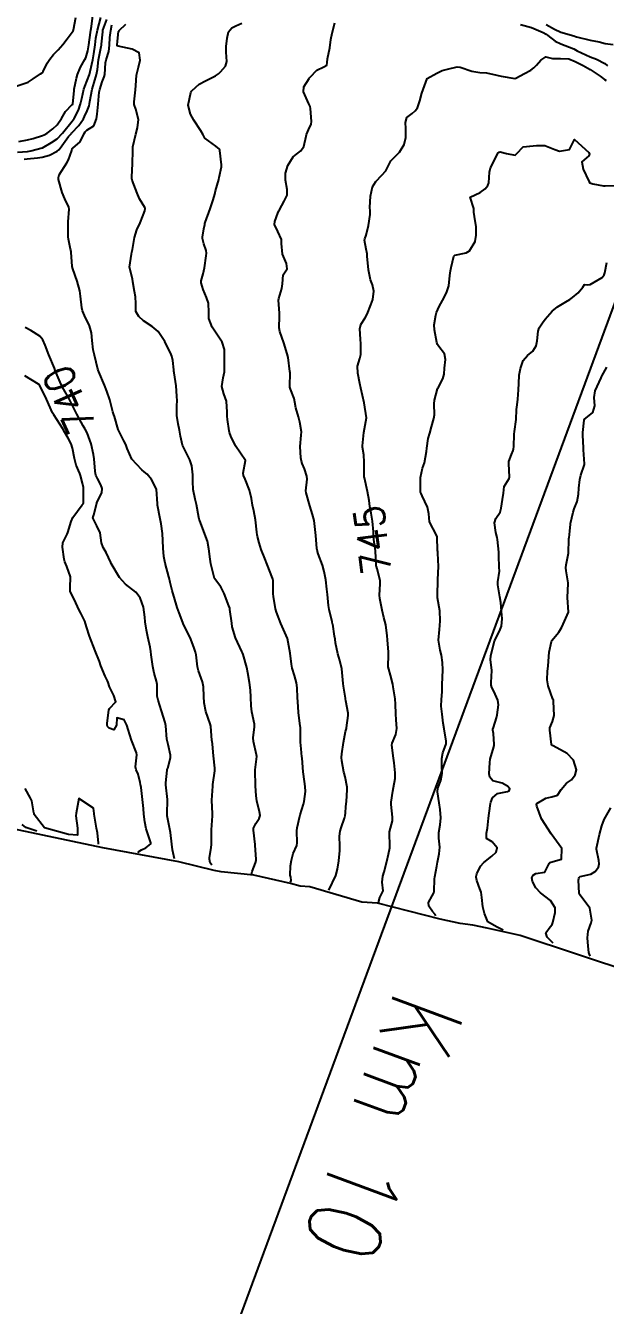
# Model space of a CAD drawing. Header units: metres. Extents: x 298520 to 308411, y 7433745 to 7450750.
# Drawn here: x 302415.1 to 302493.6, y 7441139.5 to 7441312.7 of the extents above; entities that cross this region are included whole.
import ezdxf
from ezdxf.enums import TextEntityAlignment as Align

# ---------------------------------------------------------------- set-up
doc = ezdxf.new("R2010")
doc.units = ezdxf.units.M
doc.header["$LTSCALE"] = 10
doc.linetypes.add('CONTINUO', pattern=[0])
doc.linetypes.add('DASHED', pattern=[0.75, 0.5, -0.25])
for name, color, linetype in [('Area', 45, 'Continuous'), ('Canteiro', 45, 'DASHED'), ('Cotas', 45, 'Continuous'), ('Curvas de Nivel 1m', 11, 'Continuous'), ('Curvas de Nivel 5m', 15, 'Continuous'), ('PLACA_KM', 45, 'Continuous'), ('Vias Primárias', 230, 'Continuous')]:
    doc.layers.add(name, color=color, linetype=linetype)
doc.styles.add('ROMANS', font='romans', dxfattribs={"height": 0.2})
doc.styles.add('Style-STANDARD', font='STANDARD.shx')

msp = doc.modelspace()

# ---------------------------------------------------------------- linework, layer by layer
at = {"layer": 'Area'}
msp.add_polyline3d([(302497.57, 7441184.39, 749.89), (302482.02, 7441189.52, 768.23), (302477.57, 7441190.5, 773.35), (302475.62, 7441190.92, 767.42), (302473.9, 7441191.16, 747), (302471.22, 7441191.74, 765.4), (302462.7, 7441193.9, 745.18), (302460.61, 7441194.02, 744.66), (302453.57, 7441196.12, 743.52), (302452.25, 7441196.19, 743.66), (302450.92, 7441196.58, 743.21), (302445.97, 7441197.67, 742.09), (302441.56, 7441198.12, 741.45), (302440.62, 7441198.3, 741.34), (302435.82, 7441199.49, 740.39), (302425.53, 7441201.37, 739.46), (302413.34, 7441203.97, 738.03)], dxfattribs=at)
at = {"layer": 'Canteiro'}
msp.add_lwpolyline([(302547.25, 7441318.82, -0.000019), (302557.6, 7441308.57, -0.029091), (302566.74, 7441298.41, -0.011878), (302578.53, 7441282.91, -0.025655), (302596.68, 7441254.92, -0.024486), (302599.42, 7441249.6), (302606.52, 7441236.58), (302622.67, 7441205.94), (302644.22, 7441165.17), (302674.98, 7441106.78)], format="xyb", dxfattribs=at)
at = {"layer": 'Curvas de Nivel 1m', "flags": 128}
for points, elevation in [([(302413.69, 7441304.42), (302415.45, 7441305.01), (302416.12, 7441305.47), (302417.12, 7441306.12), (302417.33, 7441306.26), (302417.47, 7441306.45), (302418.02, 7441307.57), (302418.35, 7441308.11), (302418.86, 7441308.74), (302419.5, 7441309.39), (302420.12, 7441310.09), (302420.73, 7441310.87), (302421.53, 7441311.96), (302421.56, 7441312.04), (302421.56, 7441312.07), (302421.88, 7441313.73)], 737), ([(302413.97, 7441295.52), (302415.34, 7441295.62), (302415.78, 7441295.69), (302417.34, 7441296.11), (302417.37, 7441296.12), (302418.6, 7441296.85), (302419.36, 7441297.34), (302420.1, 7441298.09), (302421.38, 7441299.73), (302421.53, 7441299.92), (302421.64, 7441300.07), (302422.24, 7441301.22), (302422.54, 7441302.06), (302422.7, 7441302.78), (302422.98, 7441304.05), (302423.09, 7441304.4), (302423.44, 7441305.22), (302423.73, 7441306.05), (302424.07, 7441307.44), (302424.18, 7441308.04), (302424.31, 7441308.85), (302424.49, 7441310.04), (302424.6, 7441310.95), (302424.8, 7441312.03), (302425.26, 7441313.73)], 739), ([(302414.15, 7441296.96), (302415.35, 7441297.18), (302416.09, 7441297.4), (302417.36, 7441297.79), (302417.59, 7441297.88), (302418.02, 7441298.11), (302418.79, 7441298.68), (302419.37, 7441299.21), (302419.95, 7441300.09), (302420.47, 7441301.01), (302421.41, 7441301.96), (302421.46, 7441302.02), (302421.47, 7441302.07), (302421.64, 7441303.85), (302421.67, 7441304.07), (302421.97, 7441305.55), (302422.11, 7441306.06), (302422.51, 7441307.02), (302423.1, 7441308.05), (302423.23, 7441308.31), (302423.49, 7441309.25), (302423.63, 7441310.05), (302423.86, 7441311.72), (302423.92, 7441312.04), (302424.01, 7441312.52), (302424.19, 7441314.04)], 738), ([(302440.28, 7441199.02), (302440.09, 7441199.36), (302439.99, 7441199.84), (302440, 7441200.04), (302440.21, 7441201.43), (302440.26, 7441201.84), (302440.27, 7441201.89), (302440.23, 7441203.84), (302440.4, 7441205.7), (302440.4, 7441205.84), (302440.4, 7441205.97), (302440.28, 7441207.84), (302440.41, 7441209.74), (302440.42, 7441209.84), (302440.43, 7441209.96), (302440.68, 7441211.83), (302440.69, 7441212.18), (302440.54, 7441213.84), (302440.38, 7441215.41), (302440.32, 7441215.84), (302440.31, 7441215.92), (302440.18, 7441217.84), (302440.09, 7441218.16), (302439.5, 7441219.85), (302439.26, 7441221.03), (302439.21, 7441221.85), (302439.16, 7441223.16), (302439.04, 7441223.85), (302438.5, 7441225.34), (302438.35, 7441225.86), (302438.16, 7441227.51), (302438.09, 7441227.87), (302437.86, 7441228.54), (302437.34, 7441229.87), (302436.57, 7441231.45), (302436.42, 7441231.73), (302436.36, 7441231.88), (302435.87, 7441233.18), (302435.6, 7441233.89), (302435.19, 7441235.33), (302435.03, 7441235.9), (302434.93, 7441236.21), (302434.64, 7441237.29), (302434.52, 7441237.91), (302434.48, 7441238.08), (302433.97, 7441239.92), (302433.82, 7441240.79), (302433.72, 7441241.92), (302433.66, 7441242.97), (302433.6, 7441243.92), (302433.43, 7441245.22), (302433.29, 7441245.92), (302432.95, 7441247.74), (302432.93, 7441247.93), (302432.79, 7441249.93), (302432.11, 7441251.24), (302431.53, 7441251.95), (302431.15, 7441252.29), (302430.82, 7441252.55), (302429.46, 7441253.97), (302428.85, 7441255.42), (302428.65, 7441255.98), (302428.4, 7441256.46), (302427.61, 7441257.99), (302427.13, 7441259.77), (302427.04, 7441260), (302426.91, 7441260.38), (302426.48, 7441262.01), (302426.1, 7441263.17), (302425.77, 7441264.02), (302424.98, 7441265.81), (302424.9, 7441266.03), (302424.87, 7441266.15), (302424.42, 7441268.04), (302424.25, 7441268.8), (302424.1, 7441270.04), (302424.02, 7441271.06), (302423.75, 7441272.04), (302423.07, 7441273.42), (302422.77, 7441274.05), (302422.68, 7441274.46), (302422.52, 7441276.06), (302422.41, 7441276.76), (302422.05, 7441278.06), (302421.49, 7441279.72), (302421.41, 7441280.07), (302421.26, 7441281.98), (302421.25, 7441282.07), (302421.18, 7441282.42), (302420.89, 7441283.77), (302420.85, 7441284.08), (302420.84, 7441284.43), (302420.87, 7441286.08), (302420.99, 7441287.83), (302420.95, 7441288.07), (302420.38, 7441289.21), (302420.04, 7441290.09), (302419.56, 7441291.82), (302419.54, 7441292.1), (302419.65, 7441292.45), (302420.67, 7441294.08), (302420.91, 7441294.48), (302421.34, 7441295.76), (302421.39, 7441296.02), (302421.46, 7441296.07), (302422.49, 7441296.92), (302423, 7441298.05), (302423.13, 7441298.29), (302423.37, 7441298.5), (302424.31, 7441299.1), (302424.67, 7441300.04), (302424.76, 7441300.67), (302424.89, 7441302.04), (302425.06, 7441303.66), (302425.13, 7441304.02), (302425.44, 7441305.05), (302425.74, 7441305.73), (302425.8, 7441306.02), (302425.89, 7441307.61), (302425.98, 7441308.02), (302426.35, 7441309.16), (302426.45, 7441310.01), (302426.5, 7441311.03), (302426.62, 7441312.01), (302426.77, 7441312.78)], 741), ([(302445.72, 7441197.86), (302445.71, 7441197.89), (302445.7, 7441197.93), (302445.7, 7441198.01), (302445.76, 7441198.19), (302446.19, 7441199.38), (302446.28, 7441199.68), (302446.3, 7441199.77), (302446.3, 7441199.87), (302446.21, 7441201.09), (302446.16, 7441201.77), (302446.15, 7441201.84), (302445.92, 7441203.77), (302445.95, 7441204.06), (302446.25, 7441204.67), (302446.68, 7441205.35), (302446.82, 7441205.76), (302446.74, 7441206.24), (302446.37, 7441207.77), (302446.29, 7441208.44), (302446.21, 7441209.77), (302446.21, 7441209.88), (302446.14, 7441211.77), (302446.14, 7441211.96), (302446.35, 7441213.39), (302446.38, 7441213.77), (302446.36, 7441213.96), (302445.92, 7441215.77), (302445.89, 7441216.27), (302446.07, 7441217.77), (302446.06, 7441218.13), (302445.73, 7441219.78), (302445.61, 7441220.61), (302445.56, 7441221.78), (302445.53, 7441222.72), (302445.4, 7441223.78), (302445.19, 7441225.09), (302445.04, 7441225.78), (302444.52, 7441227.57), (302444.44, 7441227.79), (302444.36, 7441227.96), (302443.5, 7441229.8), (302443.06, 7441231.31), (302442.99, 7441231.81), (302442.74, 7441233.66), (302442.71, 7441233.81), (302442.6, 7441234.13), (302441.96, 7441235.82), (302441.5, 7441236.69), (302440.64, 7441237.84), (302440.18, 7441239.84), (302440.08, 7441240.45), (302439.91, 7441241.85), (302439.69, 7441242.87), (302439.34, 7441243.85), (302438.74, 7441245.42), (302438.58, 7441245.86), (302438.52, 7441246.09), (302438.2, 7441247.87), (302438.05, 7441248.59), (302437.79, 7441249.87), (302437.71, 7441250.96), (302437.72, 7441251.87), (302437.6, 7441253.1), (302437.32, 7441253.88), (302436.85, 7441254.8), (302436.34, 7441255.89), (302436.07, 7441257.09), (302435.94, 7441257.89), (302435.74, 7441258.75), (302435.56, 7441259.9), (302435.58, 7441261.24), (302435.59, 7441261.9), (302435.57, 7441262.53), (302435.45, 7441263.9), (302435.21, 7441265.68), (302435.17, 7441265.91), (302435.16, 7441266.08), (302435, 7441267.33), (302434.87, 7441267.91), (302434.79, 7441268.13), (302433.93, 7441269.92), (302433.04, 7441271.25), (302432.21, 7441271.94), (302431.06, 7441272.69), (302430.41, 7441273.3), (302430.02, 7441273.97), (302430.01, 7441275.05), (302429.95, 7441275.97), (302429.82, 7441276.68), (302429.62, 7441277.97), (302429.56, 7441278.4), (302429.14, 7441279.98), (302429.43, 7441281.72), (302429.47, 7441281.98), (302429.54, 7441282.34), (302429.83, 7441283.97), (302430.14, 7441285.03), (302430.59, 7441285.96), (302431.24, 7441287.61), (302431.29, 7441287.9), (302431.28, 7441287.95), (302431.24, 7441288.04), (302430.52, 7441289.23), (302430.17, 7441289.97), (302429.53, 7441291.74), (302429.48, 7441291.98), (302429.47, 7441292.15), (302429.55, 7441293.98), (302429.59, 7441295.72), (302429.6, 7441295.98), (302429.62, 7441296.25), (302429.99, 7441297.97), (302430.23, 7441298.82), (302430.35, 7441299.97), (302430, 7441301.37), (302429.8, 7441301.97), (302429.77, 7441302.33), (302429.97, 7441303.97), (302430, 7441304.53), (302430.1, 7441305.97), (302430.38, 7441307.05), (302430.58, 7441307.96), (302430.47, 7441308.95), (302429.5, 7441309.46), (302427.62, 7441309.88), (302427.5, 7441309.93), (302427.49, 7441310), (302427.51, 7441310.56), (302427.66, 7441311.87), (302427.73, 7441312), (302428.67, 7441312.86)], 742), ([(302450.94, 7441196.75), (302451.05, 7441196.98), (302450.97, 7441197.44), (302450.91, 7441197.71), (302450.94, 7441198.95), (302451.06, 7441199.71), (302451.31, 7441200.6), (302451.78, 7441201.7), (302451.85, 7441202.07), (302451.79, 7441203.7), (302451.84, 7441204.1), (302452.22, 7441205.69), (302452.26, 7441205.86), (302452.69, 7441207.28), (302452.79, 7441207.68), (302452.96, 7441209.03), (302452.92, 7441209.68), (302452.68, 7441211.34), (302452.64, 7441211.69), (302452.5, 7441213.54), (302452.48, 7441213.69), (302452.37, 7441214.77), (302452.31, 7441215.69), (302452.29, 7441217.58), (302452.28, 7441217.69), (302452.26, 7441217.83), (302452.01, 7441219.7), (302451.93, 7441221.18), (302451.9, 7441221.7), (302451.83, 7441223.06), (302451.75, 7441223.7), (302451.5, 7441224.69), (302451.17, 7441225.71), (302451.06, 7441226.26), (302450.89, 7441227.71), (302450.55, 7441229.72), (302449.63, 7441231.73), (302449.03, 7441233.3), (302448.91, 7441233.74), (302448.62, 7441235.38), (302448.59, 7441235.74), (302448.58, 7441237.68), (302448.57, 7441237.74), (302448.52, 7441237.87), (302447.78, 7441239.75), (302447.45, 7441240.53), (302446.99, 7441241.76), (302446.7, 7441242.64), (302446.47, 7441243.52), (302446.43, 7441243.76), (302446.39, 7441244.09), (302446.19, 7441245.77), (302445.96, 7441246.98), (302445.8, 7441247.77), (302445.66, 7441248.66), (302445.39, 7441249.78), (302444.81, 7441251.29), (302444.6, 7441251.79), (302444.54, 7441252.07), (302444.83, 7441253.79), (302443.51, 7441255.8), (302442.88, 7441257.11), (302442.68, 7441257.61), (302442.63, 7441257.81), (302442.42, 7441259.34), (302442.38, 7441259.82), (302442.37, 7441260.36), (302442.28, 7441261.82), (302441.94, 7441262.82), (302441.64, 7441263.83), (302441.82, 7441264.98), (302441.99, 7441265.82), (302442.03, 7441266.86), (302442.01, 7441267.82), (302442.01, 7441268.82), (302441.71, 7441269.83), (302441.04, 7441270.75), (302440.32, 7441271.85), (302439.89, 7441273.02), (302439.88, 7441273.85), (302439.85, 7441275.1), (302439.58, 7441275.86), (302439.11, 7441276.94), (302438.86, 7441277.86), (302438.86, 7441278.13), (302439.14, 7441279.08), (302439.32, 7441279.86), (302439.53, 7441281.49), (302439.58, 7441281.85), (302439.53, 7441282.21), (302439.19, 7441283.12), (302439.04, 7441283.86), (302439.04, 7441284.01), (302439.21, 7441285.14), (302439.33, 7441285.75), (302439.34, 7441285.86), (302439.37, 7441286), (302440.08, 7441287.85), (302440.48, 7441289.07), (302440.69, 7441289.84), (302440.8, 7441290.3), (302441.22, 7441291.83), (302441.3, 7441292.12), (302441.59, 7441293.55), (302441.6, 7441293.83), (302441.4, 7441295.76), (302441.39, 7441295.83), (302441.33, 7441295.94), (302440.83, 7441296.35), (302439.36, 7441297.41), (302439.1, 7441297.86), (302438.81, 7441298.43), (302437.87, 7441299.88), (302437.39, 7441300.66), (302437.09, 7441301.88), (302437.43, 7441303.59), (302437.53, 7441303.78), (302437.62, 7441303.88), (302438.59, 7441304.72), (302439.45, 7441305.2), (302440.77, 7441305.84), (302441.18, 7441306.11), (302441.46, 7441306.38), (302442.13, 7441307.17), (302442.31, 7441307.82), (302442.25, 7441309.07), (302442.24, 7441309.82), (302442.38, 7441310.97), (302442.57, 7441311.82), (302443, 7441312.35), (302443.54, 7441312.62), (302444.36, 7441312.99)], 743), ([(302456.14, 7441195.65), (302457.08, 7441197.64), (302457.32, 7441198.49), (302457.47, 7441199.63), (302457.61, 7441201.03), (302457.61, 7441201.63), (302457.57, 7441202.98), (302457.66, 7441203.63), (302457.79, 7441204.08), (302458.26, 7441205.42), (302458.31, 7441205.57), (302458.32, 7441205.62), (302458.49, 7441207.41), (302458.5, 7441207.62), (302458.63, 7441209.3), (302458.63, 7441209.62), (302458.33, 7441210.98), (302458.19, 7441211.48), (302458.17, 7441211.62), (302457.89, 7441213.17), (302457.85, 7441213.63), (302457.89, 7441214.1), (302458.1, 7441215.62), (302458.4, 7441217.13), (302458.5, 7441217.52), (302458.53, 7441217.62), (302458.75, 7441219.29), (302458.74, 7441219.62), (302458.45, 7441221.3), (302458.4, 7441221.57), (302458.39, 7441221.62), (302458.11, 7441223.26), (302458.05, 7441223.63), (302458.01, 7441224.1), (302457.9, 7441225.63), (302457.62, 7441226.74), (302457.36, 7441227.64), (302457.05, 7441229.14), (302456.98, 7441229.64), (302456.92, 7441230.01), (302456.65, 7441231.65), (302456.64, 7441231.71), (302456.58, 7441231.96), (302456.17, 7441233.65), (302456.1, 7441234.16), (302455.96, 7441235.66), (302455.88, 7441236.41), (302455.71, 7441237.66), (302455.51, 7441238.8), (302455.27, 7441239.66), (302454.69, 7441241.19), (302454.53, 7441241.67), (302454.49, 7441241.88), (302454.35, 7441243.67), (302454.33, 7441244.06), (302454.14, 7441245.68), (302453.93, 7441246.5), (302453.55, 7441247.68), (302453.05, 7441249.42), (302453.02, 7441249.69), (302453.2, 7441251.29), (302453.15, 7441251.69), (302452.82, 7441252.67), (302452.54, 7441253.41), (302452.45, 7441253.7), (302452.36, 7441254.18), (302452.24, 7441255.7), (302452.4, 7441257.22), (302452.42, 7441257.7), (302452.19, 7441258.99), (302452.01, 7441259.7), (302451.68, 7441260.95), (302451.54, 7441261.71), (302451.42, 7441262.19), (302450.95, 7441263.44), (302450.87, 7441263.72), (302450.85, 7441263.82), (302450.88, 7441265.72), (302450.87, 7441265.83), (302450.62, 7441267.72), (302450.51, 7441268.22), (302450.02, 7441269.73), (302449.5, 7441271.28), (302449.42, 7441271.74), (302449.47, 7441273.34), (302449.45, 7441273.74), (302449.34, 7441275.5), (302449.36, 7441275.74), (302449.77, 7441277.08), (302449.84, 7441277.73), (302449.94, 7441278.93), (302450.47, 7441279.73), (302450.42, 7441280.46), (302449.86, 7441281.73), (302449.74, 7441283.18), (302449.74, 7441283.73), (302449.21, 7441284.81), (302448.77, 7441285.74), (302448.83, 7441286.14), (302449.24, 7441287.29), (302449.37, 7441287.61), (302449.44, 7441287.74), (302450.09, 7441288.9), (302450.47, 7441289.73), (302450.51, 7441290.49), (302450.26, 7441291.73), (302450.25, 7441292.67), (302450.59, 7441293.72), (302451.32, 7441294.9), (302451.75, 7441295.28), (302452.34, 7441295.7), (302452.74, 7441296.3), (302453.07, 7441297.69), (302453.12, 7441297.93), (302453.37, 7441298.54), (302453.73, 7441299.34), (302453.78, 7441299.69), (302453.64, 7441301.45), (302453.59, 7441301.69), (302453.42, 7441302.05), (302452.68, 7441303.7), (302452.76, 7441304.38), (302453.45, 7441305.49), (302453.53, 7441305.61), (302453.59, 7441305.69), (302454.51, 7441306.64), (302455.47, 7441307.09), (302455.84, 7441307.31), (302455.92, 7441307.66), (302455.97, 7441308.14), (302456.26, 7441309.66), (302456.42, 7441310.76), (302456.58, 7441311.65), (302456.95, 7441313.05)], 744), ([(302482.09, 7441312.81), (302483.54, 7441312.39), (302485.14, 7441311.7), (302485.53, 7441311.49), (302485.77, 7441311.31), (302486.75, 7441310.53), (302487.51, 7441310.18), (302489.27, 7441309.5), (302489.5, 7441309.39), (302489.76, 7441309.26), (302491.49, 7441308.44), (302492.37, 7441308.1), (302493.49, 7441307.52), (302493.86, 7441307.21)], 744), ([(302485.55, 7441312.81), (302486.67, 7441312.16), (302487.53, 7441311.78), (302489.3, 7441311.26), (302489.52, 7441311.17), (302489.66, 7441311.12), (302491.52, 7441310.69), (302492.73, 7441310.44), (302493.51, 7441310.23), (302494.6, 7441310.11)], 743), ([(302470.63, 7441192.17), (302470.52, 7441192.37), (302470.17, 7441192.79), (302469.67, 7441193.48), (302469.61, 7441193.99), (302470.13, 7441194.91), (302470.33, 7441195.29), (302470.37, 7441195.48), (302470.45, 7441197.19), (302470.49, 7441197.48), (302470.75, 7441198.9), (302470.85, 7441199.47), (302471.08, 7441200.59), (302471.14, 7441201.47), (302471.02, 7441202.68), (302471.01, 7441203.47), (302471.19, 7441204.52), (302471.28, 7441205.47), (302471.19, 7441206.56), (302471.06, 7441207.47), (302470.83, 7441208.95), (302470.89, 7441209.47), (302471.3, 7441210.5), (302471.45, 7441211.47), (302471.42, 7441212.39), (302471.43, 7441213.47), (302471.57, 7441214.26), (302472.01, 7441215.46), (302472.02, 7441215.83), (302471.73, 7441217.47), (302471.62, 7441218.26), (302471.46, 7441219.47), (302471.34, 7441220.57), (302471.37, 7441221.47), (302471.45, 7441222.49), (302471.46, 7441223.47), (302471.52, 7441224.44), (302471.58, 7441225.47), (302471.51, 7441226.48), (302471.38, 7441227.47), (302471.21, 7441228.15), (302470.99, 7441229.47), (302471.1, 7441230.94), (302471.15, 7441231.47), (302471.2, 7441232.09), (302471.16, 7441233.47), (302470.86, 7441235.24), (302470.84, 7441235.48), (302470.86, 7441235.71), (302470.87, 7441237.48), (302470.87, 7441237.71), (302470.97, 7441239.48), (302470.9, 7441241.26), (302470.87, 7441241.48), (302470.85, 7441241.63), (302470.78, 7441243.48), (302470.72, 7441243.69), (302469.75, 7441245.49), (302469.66, 7441246.59), (302469.5, 7441247.49), (302468.78, 7441249.03), (302468.62, 7441249.34), (302468.56, 7441249.5), (302468.53, 7441249.76), (302468.53, 7441251.5), (302468.83, 7441252.75), (302469.07, 7441253.5), (302469.33, 7441255.02), (302469.38, 7441255.49), (302469.59, 7441256.78), (302469.79, 7441257.49), (302470.03, 7441258.35), (302470.34, 7441259.49), (302470.42, 7441259.97), (302470.41, 7441261.49), (302470.44, 7441261.99), (302470.83, 7441263.48), (302470.87, 7441263.57), (302470.96, 7441263.73), (302471.57, 7441264.87), (302471.73, 7441265.47), (302471.8, 7441266.28), (302471.93, 7441267.47), (302471.79, 7441268.25), (302471.02, 7441269.23), (302470.84, 7441269.48), (302470.75, 7441269.76), (302470.43, 7441271.49), (302470.41, 7441272.14), (302470.63, 7441273.48), (302470.72, 7441273.84), (302471.08, 7441274.65), (302471.51, 7441275.47), (302472.06, 7441276.51), (302472.39, 7441277.46), (302472.53, 7441278.86), (302472.6, 7441279.46), (302472.69, 7441279.91), (302473.07, 7441281.45), (302473.17, 7441281.61), (302474.7, 7441281.91), (302475.18, 7441282.18), (302475.92, 7441283.42), (302476.07, 7441284.29), (302476.08, 7441285.42), (302475.84, 7441286.82), (302475.75, 7441287.42), (302475.75, 7441287.92), (302475.26, 7441289.43), (302476.63, 7441290.06), (302477.28, 7441290.55), (302477.67, 7441291.01), (302477.78, 7441291.4), (302477.86, 7441292.84), (302478.03, 7441293.39), (302478.46, 7441294.25), (302479.02, 7441295.38), (302479.19, 7441295.53), (302479.34, 7441295.56), (302480.19, 7441295.37), (302481.33, 7441295.14), (302481.57, 7441295.36), (302482.45, 7441296.24), (302483.35, 7441296.36), (302484.26, 7441296.41), (302485.35, 7441296.43), (302486.72, 7441295.91), (302487.34, 7441295.67), (302488.7, 7441295.91), (302489.36, 7441297.26), (302491.34, 7441295.5), (302491.4, 7441295.24), (302491.33, 7441295.05), (302490.36, 7441294.21), (302490.57, 7441293.25), (302491.3, 7441291.61), (302491.46, 7441291.4), (302491.88, 7441291.23), (302493.29, 7441290.97), (302493.54, 7441290.96), (302495.29, 7441291.03)], 746), ([(302479.72, 7441190.23), (302478.81, 7441190.69), (302477.66, 7441191.39), (302477.21, 7441192.5), (302476.99, 7441193.4), (302476.86, 7441194.67), (302476.76, 7441195.4), (302476.59, 7441195.84), (302476.16, 7441196.98), (302476.06, 7441197.41), (302476.06, 7441197.51), (302476.17, 7441197.87), (302476.67, 7441198.92), (302477.09, 7441199.4), (302478.2, 7441200.27), (302478.8, 7441200.78), (302478.93, 7441201.37), (302478.22, 7441202.18), (302477.49, 7441202.66), (302477.45, 7441203.39), (302477.59, 7441204.05), (302477.76, 7441205.39), (302477.98, 7441207.09), (302478.03, 7441207.38), (302478.08, 7441207.59), (302478.29, 7441208.16), (302478.94, 7441208.74), (302480.31, 7441208.99), (302480.54, 7441209.12), (302480.61, 7441209.36), (302480.32, 7441209.75), (302479.57, 7441210.12), (302478.32, 7441210.46), (302477.91, 7441210.97), (302477.82, 7441211.39), (302477.91, 7441212.95), (302477.97, 7441213.39), (302478.05, 7441213.69), (302478.37, 7441214.72), (302478.51, 7441215.25), (302478.52, 7441215.38), (302478.4, 7441216.86), (302478.35, 7441217.33), (302478.35, 7441217.38), (302478.35, 7441217.44), (302478.41, 7441217.68), (302478.82, 7441218.98), (302478.92, 7441219.38), (302479.09, 7441220.72), (302479, 7441221.37), (302478.46, 7441222.57), (302478.19, 7441223.1), (302478.11, 7441223.39), (302478.12, 7441223.75), (302478.18, 7441225.38), (302478.02, 7441226.89), (302478.04, 7441227.39), (302478.54, 7441229.38), (302479.24, 7441230.7), (302479.49, 7441231.37), (302479.57, 7441232.39), (302479.49, 7441233.37), (302479.4, 7441234.59), (302479.29, 7441235.37), (302479.01, 7441237), (302479.01, 7441237.38), (302479.21, 7441238.83), (302479.19, 7441239.37), (302479.14, 7441240.92), (302479.13, 7441241.38), (302478.97, 7441243.12), (302478.93, 7441243.38), (302478.72, 7441244.06), (302478.56, 7441245.38), (302478.75, 7441245.95), (302479.34, 7441246.79), (302479.46, 7441247.37), (302479.64, 7441248.51), (302479.78, 7441249.37), (302479.88, 7441250.28), (302480.55, 7441251.36), (302480.6, 7441251.58), (302480.48, 7441253.36), (302480.51, 7441253.69), (302480.85, 7441254.62), (302481.07, 7441255.14), (302481.13, 7441255.36), (302481.15, 7441255.64), (302481.21, 7441257.36), (302481.25, 7441257.72), (302481.49, 7441259.35), (302481.55, 7441260.72), (302481.6, 7441261.35), (302481.7, 7441262.1), (302481.81, 7441263.35), (302481.83, 7441264.21), (302481.87, 7441265.35), (302482.06, 7441266.27), (302482.43, 7441267.34), (302483.01, 7441268.03), (302483.72, 7441268.62), (302484.2, 7441269.32), (302484.35, 7441270), (302484.48, 7441271.32), (302484.6, 7441271.77), (302485.06, 7441272.45), (302485.43, 7441272.95), (302485.71, 7441273.3), (302486.37, 7441274.01), (302487.09, 7441274.62), (302488.21, 7441275.27), (302488.77, 7441275.6), (302489.1, 7441275.85), (302489.88, 7441276.48), (302490.49, 7441277.25), (302490.74, 7441277.63), (302491.13, 7441277.56), (302491.5, 7441277.61), (302493.14, 7441278.58), (302493.41, 7441278.94), (302493.47, 7441279.21), (302493.75, 7441280.62)], 747), ([(302486.49, 7441188.47), (302485.66, 7441189.29), (302485.49, 7441189.89), (302486.09, 7441190.69), (302486.37, 7441191.01), (302486.47, 7441191.29), (302486.75, 7441192.64), (302486.76, 7441193.28), (302486.13, 7441194.28), (302484.8, 7441195.3), (302484.15, 7441195.97), (302483.68, 7441196.84), (302483.6, 7441197.32), (302483.78, 7441197.71), (302484.17, 7441197.93), (302485.38, 7441198.09), (302485.95, 7441199.29), (302486.06, 7441199.42), (302486.19, 7441199.45), (302487.63, 7441199.84), (302487.67, 7441201.28), (302486.23, 7441203.29), (302484.92, 7441205.3), (302484.28, 7441207.04), (302484.24, 7441207.27), (302484.24, 7441207.31), (302484.25, 7441207.34), (302484.28, 7441207.4), (302485.49, 7441208.1), (302486.3, 7441208.27), (302487.07, 7441208.51), (302487.57, 7441209.27), (302488.32, 7441210.12), (302488.98, 7441210.6), (302489.49, 7441211.25), (302489.65, 7441211.94), (302489.24, 7441213.25), (302488.37, 7441214.15), (302486.48, 7441215.19), (302486.38, 7441215.24), (302486.31, 7441215.29), (302486.28, 7441215.39), (302486.03, 7441217.29), (302486.06, 7441217.64), (302486.41, 7441218.5), (302486.61, 7441219.29), (302486.56, 7441221.18), (302486.54, 7441221.29), (302486.52, 7441221.36), (302486.45, 7441221.49), (302485.8, 7441223.3), (302485.66, 7441224.12), (302485.74, 7441225.3), (302485.82, 7441225.99), (302485.91, 7441227.3), (302485.97, 7441227.86), (302486.28, 7441229.29), (302486.36, 7441229.47), (302486.55, 7441229.71), (302487.27, 7441230.57), (302487.66, 7441231.27), (302488.59, 7441233.26), (302488.45, 7441235.26), (302488.54, 7441237.16), (302488.54, 7441237.26), (302488.26, 7441238.86), (302488.2, 7441239.27), (302488.24, 7441239.69), (302488.55, 7441241.26), (302488.63, 7441243.17), (302488.63, 7441243.26), (302488.65, 7441243.33), (302488.73, 7441244.23), (302488.83, 7441245.17), (302488.84, 7441245.26), (302489.19, 7441246.82), (302489.35, 7441247.25), (302489.75, 7441248.27), (302489.93, 7441249.25), (302489.98, 7441250.06), (302490.11, 7441251.25), (302490.26, 7441251.81), (302490.73, 7441253.24), (302490.75, 7441253.33), (302490.6, 7441255.24), (302490.58, 7441255.52), (302490.51, 7441257.24), (302490.53, 7441257.6), (302490.71, 7441259.24), (302490.75, 7441259.39), (302490.91, 7441259.53), (302491.86, 7441260.28), (302492.14, 7441261.22), (302492.06, 7441262.34), (302492.18, 7441263.22), (302492.97, 7441265.01), (302493.05, 7441265.13), (302493.1, 7441265.21), (302493.75, 7441266.44)], 748), ([(302430.33, 7441200.73), (302430.41, 7441200.9), (302430.76, 7441201.1), (302431.36, 7441201.37), (302432.05, 7441201.93), (302432.06, 7441202.08), (302431.42, 7441203.94), (302431.22, 7441204.91), (302431.11, 7441205.95), (302431.03, 7441206.71), (302430.92, 7441207.95), (302430.72, 7441209.54), (302430.66, 7441209.95), (302430.61, 7441210.25), (302430.33, 7441211.35), (302430.06, 7441211.96), (302429.97, 7441212.33), (302430.15, 7441213.96), (302430.09, 7441214.23), (302429.41, 7441215.97), (302428.96, 7441217.41), (302428.78, 7441217.98), (302428.41, 7441218.71), (302427.43, 7441218.98), (302427.39, 7441217.99), (302427.04, 7441217.35), (302426.4, 7441217.57), (302426.19, 7441217.79), (302426.13, 7441218), (302426.14, 7441218.27), (302426.37, 7441220), (302426.44, 7441220.24), (302427.3, 7441221.14), (302427.05, 7441221.99), (302426.46, 7441223.19), (302426.25, 7441223.78), (302426.17, 7441224), (302425.88, 7441224.61), (302425.29, 7441226.02), (302425.1, 7441226.61), (302424.52, 7441228.03), (302423.73, 7441230.04), (302423.33, 7441231.28), (302423.11, 7441232.04), (302422.58, 7441233.13), (302422.26, 7441233.73), (302422.1, 7441234.06), (302421.65, 7441235.02), (302421.14, 7441236.07), (302421.1, 7441236.55), (302421.15, 7441238.07), (302420.66, 7441239.45), (302420.38, 7441240.08), (302420.29, 7441240.47), (302420.08, 7441242.09), (302420.13, 7441242.65), (302420.71, 7441243.84), (302420.82, 7441244.08), (302421.25, 7441245.55), (302421.47, 7441246.07), (302422.76, 7441247.8), (302422.88, 7441247.93), (302422.91, 7441248.05), (302422.92, 7441249.92), (302422.92, 7441250.05), (302422.91, 7441250.16), (302422.8, 7441250.74), (302422.53, 7441251.78), (302422.42, 7441252.06), (302421.95, 7441253.19), (302421.71, 7441254.06), (302421.43, 7441255.49), (302421.25, 7441256.07), (302420.87, 7441256.82), (302420.4, 7441257.6), (302420.12, 7441258.08), (302418.91, 7441259.97), (302418.82, 7441260.1), (302418.74, 7441260.27), (302417.91, 7441262.11), (302416.95, 7441264.03), (302416.91, 7441264.08), (302416.83, 7441264.12), (302414.97, 7441265.24)], 739), ([(302424.96, 7441201.87), (302424.97, 7441202.02), (302424.84, 7441203.41), (302424.7, 7441204.03), (302424.36, 7441205.93), (302424.35, 7441206.03), (302424.27, 7441206.74), (302422.28, 7441208.05), (302421.92, 7441206.06), (302421.9, 7441205.7), (302422.13, 7441204.05), (302422.13, 7441203.1), (302420.9, 7441203.18), (302417.63, 7441204.11), (302416.26, 7441205.89), (302416.23, 7441206.09), (302416.22, 7441206.12), (302415.91, 7441207.76), (302415.75, 7441208.13), (302415.02, 7441209.43)], 738), ([(302491.49, 7441186.74), (302491.31, 7441187.23), (302491.22, 7441188.07), (302491.12, 7441189.23), (302491.22, 7441190.09), (302491.63, 7441191.22), (302491.73, 7441191.59), (302491.44, 7441193.23), (302490.14, 7441194.98), (302490.03, 7441195.24), (302489.93, 7441197.02), (302489.97, 7441197.24), (302490.02, 7441197.39), (302490.17, 7441197.53), (302491.57, 7441197.82), (302492.18, 7441198.17), (302492.63, 7441198.76), (302492.71, 7441199.21), (302492.66, 7441199.67), (302492.34, 7441201.22), (302492.35, 7441201.35), (302492.77, 7441203.21), (302493.08, 7441204.37), (302493.41, 7441205.2), (302494.28, 7441206.78)], 749), ([(302416.62, 7441203.64), (302415.14, 7441204.14), (302414.63, 7441204.53)], 737)]:
    msp.add_lwpolyline(points, dxfattribs=dict(at, elevation=elevation))
at = {"layer": 'Curvas de Nivel 5m', "flags": 128}
for points, elevation in [([(302414.88, 7441294.59), (302415.32, 7441294.63), (302416.71, 7441294.74), (302417.32, 7441294.83), (302418.31, 7441295.13), (302419.34, 7441295.66), (302419.58, 7441295.86), (302419.76, 7441296.09), (302420.91, 7441297.63), (302421.28, 7441298.07), (302421.36, 7441298.16), (302422.28, 7441299.15), (302422.92, 7441300.05), (302423.08, 7441300.36), (302423.4, 7441301.1), (302423.68, 7441301.78), (302423.73, 7441302.05), (302423.77, 7441302.4), (302424.12, 7441304.04), (302424.35, 7441304.95), (302424.67, 7441306.03), (302424.8, 7441306.7), (302424.97, 7441308.03), (302425.31, 7441309.83), (302425.35, 7441310.02), (302425.36, 7441310.16), (302425.53, 7441311.8), (302425.55, 7441312), (302425.56, 7441312.02), (302426.07, 7441313.49)], 740), ([(302462.84, 7441193.89), (302462.9, 7441193.97), (302462.92, 7441194.17), (302463.04, 7441194.65), (302463.49, 7441195.56), (302463.34, 7441196.75), (302463.42, 7441197.56), (302463.6, 7441198.13), (302464, 7441199.55), (302464.2, 7441200.51), (302464.37, 7441201.39), (302464.38, 7441201.55), (302464.32, 7441203.46), (302464.33, 7441203.55), (302464.75, 7441205.05), (302464.75, 7441205.55), (302464.58, 7441207.24), (302464.59, 7441207.55), (302464.79, 7441209.06), (302464.88, 7441209.54), (302465.1, 7441210.76), (302465.13, 7441211.54), (302464.99, 7441212.9), (302464.89, 7441213.54), (302464.66, 7441215.27), (302464.69, 7441215.55), (302465.21, 7441216.73), (302465.33, 7441217.54), (302465.26, 7441218.71), (302465.19, 7441219.54), (302465.15, 7441220.84), (302465.09, 7441221.54), (302464.85, 7441223.17), (302464.79, 7441223.55), (302464.49, 7441224.75), (302464.25, 7441225.55), (302464.17, 7441225.89), (302464.21, 7441227.55), (302464.22, 7441227.87), (302464.07, 7441229.55), (302464.03, 7441230.08), (302463.83, 7441231.56), (302463.59, 7441232.55), (302463.37, 7441233.56), (302463.05, 7441235.13), (302462.99, 7441235.57), (302463.07, 7441237.13), (302463.06, 7441237.57), (302462.66, 7441239.15), (302462.56, 7441239.47), (302462.53, 7441239.57), (302462.52, 7441239.72), (302462.44, 7441241.57), (302462.23, 7441243.1), (302462.18, 7441243.58), (302462.16, 7441244.14), (302462.05, 7441245.58), (302461.84, 7441246.67), (302461.7, 7441247.59), (302461.6, 7441248.41), (302461.37, 7441249.59), (302460.94, 7441251.47), (302460.91, 7441251.6), (302460.9, 7441251.69), (302460.93, 7441253.6), (302460.85, 7441254.55), (302460.68, 7441255.6), (302460.67, 7441255.8), (302460.88, 7441257.6), (302461.24, 7441259.59), (302460.93, 7441261.6), (302460.47, 7441263.6), (302460.33, 7441264.24), (302460.04, 7441265.61), (302460.03, 7441266.57), (302460.34, 7441267.61), (302460.45, 7441268.16), (302460.44, 7441269.61), (302460.41, 7441270.23), (302460.31, 7441271.61), (302460.44, 7441272.23), (302461.07, 7441273.12), (302461.32, 7441273.6), (302461.82, 7441274.86), (302462.09, 7441275.59), (302462.24, 7441276.71), (302462.04, 7441277.59), (302461.79, 7441278.25), (302461.5, 7441279.59), (302461.31, 7441281.46), (302461.32, 7441281.6), (302461.32, 7441281.75), (302461.18, 7441282.39), (302460.98, 7441283.6), (302461.01, 7441283.79), (302461.2, 7441284.29), (302461.52, 7441285.6), (302461.73, 7441287.1), (302461.72, 7441287.59), (302461.7, 7441288.05), (302461.75, 7441289.59), (302462.02, 7441290.85), (302462.47, 7441291.58), (302463.3, 7441292.42), (302463.85, 7441293.02), (302464.13, 7441293.56), (302464.53, 7441294.35), (302465.33, 7441295.16), (302465.71, 7441295.54), (302466.32, 7441296.57), (302466.57, 7441297.53), (302466.56, 7441298.72), (302466.5, 7441299.53), (302466.71, 7441300.21), (302467.4, 7441300.77), (302467.82, 7441301.11), (302468.12, 7441301.51), (302468.45, 7441302.48), (302468.7, 7441303.51), (302469.45, 7441305.5), (302470.73, 7441306.22), (302471.47, 7441306.57), (302472.17, 7441306.77), (302473.48, 7441307.06), (302473.91, 7441307.02), (302475.47, 7441306.5), (302476.57, 7441306.31), (302477.47, 7441306.27), (302478.89, 7441305.96), (302479.46, 7441305.8), (302481.32, 7441305.49), (302481.46, 7441305.52), (302482.63, 7441306.17), (302483.47, 7441306.64), (302483.87, 7441306.93), (302484.25, 7441307.32), (302484.81, 7441307.99), (302485.49, 7441308.41), (302486.4, 7441308.2), (302487.49, 7441308.21), (302488.6, 7441308.16), (302489.49, 7441307.81), (302490.57, 7441307.25), (302491.48, 7441306.71), (302492.85, 7441305.83), (302493.46, 7441305.38), (302493.67, 7441305.21)], 745), ([(302435.25, 7441199.9), (302434.98, 7441201.13), (302434.86, 7441201.9), (302434.68, 7441203.47), (302434.62, 7441203.91), (302434.26, 7441205.72), (302434.23, 7441205.91), (302434.23, 7441205.94), (302434.28, 7441207.91), (302434.06, 7441209.91), (302434.05, 7441210.18), (302434.27, 7441211.91), (302434.27, 7441211.97), (302434.34, 7441212.18), (302434.69, 7441213.56), (302434.68, 7441213.91), (302434.37, 7441215.36), (302434.25, 7441215.91), (302434.22, 7441216.08), (302434.07, 7441217.91), (302433.97, 7441218.36), (302433.46, 7441219.92), (302433.01, 7441221.37), (302432.91, 7441221.93), (302432.88, 7441223.51), (302432.81, 7441223.93), (302432.49, 7441225.02), (302432.29, 7441225.93), (302432.1, 7441227.52), (302432.05, 7441227.94), (302431.94, 7441228.53), (302431.64, 7441229.94), (302431.46, 7441230.84), (302431.28, 7441231.95), (302431.23, 7441232.6), (302431.06, 7441233.95), (302430.61, 7441235.24), (302430.01, 7441235.97), (302428.63, 7441237.06), (302427.79, 7441237.99), (302426.67, 7441239.86), (302426.62, 7441240), (302426.01, 7441241.34), (302425.58, 7441242.02), (302425.36, 7441242.68), (302425.19, 7441244.02), (302424.73, 7441244.95), (302424.18, 7441246.04), (302424.31, 7441246.47), (302424.71, 7441248.03), (302424.72, 7441248.08), (302424.77, 7441248.2), (302425.39, 7441249.41), (302425.43, 7441250.02), (302425.28, 7441250.51), (302424.81, 7441251.39), (302424.6, 7441251.82), (302424.54, 7441252.03), (302424.51, 7441252.34), (302424.35, 7441254.03), (302424.27, 7441254.6), (302423.95, 7441256.04), (302423.4, 7441257.53), (302423.15, 7441258.05), (302422.89, 7441258.51), (302422.03, 7441260.06), (302421.14, 7441261.86), (302421.04, 7441262.07), (302420.93, 7441262.26), (302420.26, 7441263.39), (302419.89, 7441264.09), (302419.1, 7441265.98), (302419.06, 7441266.1), (302419.04, 7441266.16), (302418.98, 7441266.28), (302418.24, 7441268.11), (302417.72, 7441269.41), (302417.42, 7441270.12), (302417.03, 7441270.61), (302415.78, 7441271.4), (302415.05, 7441271.79)], 740)]:
    msp.add_lwpolyline(points, dxfattribs=dict(at, elevation=elevation))
at = {"layer": 'PLACA_KM', "linetype": 'CONTINUO'}
msp.add_polyline3d([(302537.96, 7441391.94, 0), (302441.93, 7441132.06, 0)], dxfattribs=at)
at = {"layer": 'Vias Primárias'}
msp.add_lwpolyline([(302547.11, 7441318.68, -0.000019), (302557.46, 7441308.43, -0.029091), (302566.58, 7441298.29, -0.011878), (302578.37, 7441282.79, -0.025655), (302596.51, 7441254.82, -0.024516), (302599.24, 7441249.51), (302599.24, 7441249.51), (302606.35, 7441236.48), (302622.49, 7441205.85), (302644.04, 7441165.08), (302674.8, 7441106.69)], format="xyb", dxfattribs=at)

# ---------------------------------------------------------------- texts
at = {"layer": 'Cotas', "style": 'Style-STANDARD'}
for s, rotation, p in [('740', 113.9766, (302421, 7441262.02, 740)), ('745', 97.1807, (302462.05, 7441243.04, 745))]:
    msp.add_text(s, height=4, rotation=rotation, dxfattribs=at).set_placement(p, align=Align.MIDDLE_CENTER)
at = {"layer": 'PLACA_KM', "style": 'ROMANS', "width": 0.8}
msp.add_text('Km 10', height=10, rotation=249.721, dxfattribs=at).set_placement((302465.16, 7441182.37))

doc.saveas('drawing.dxf')
